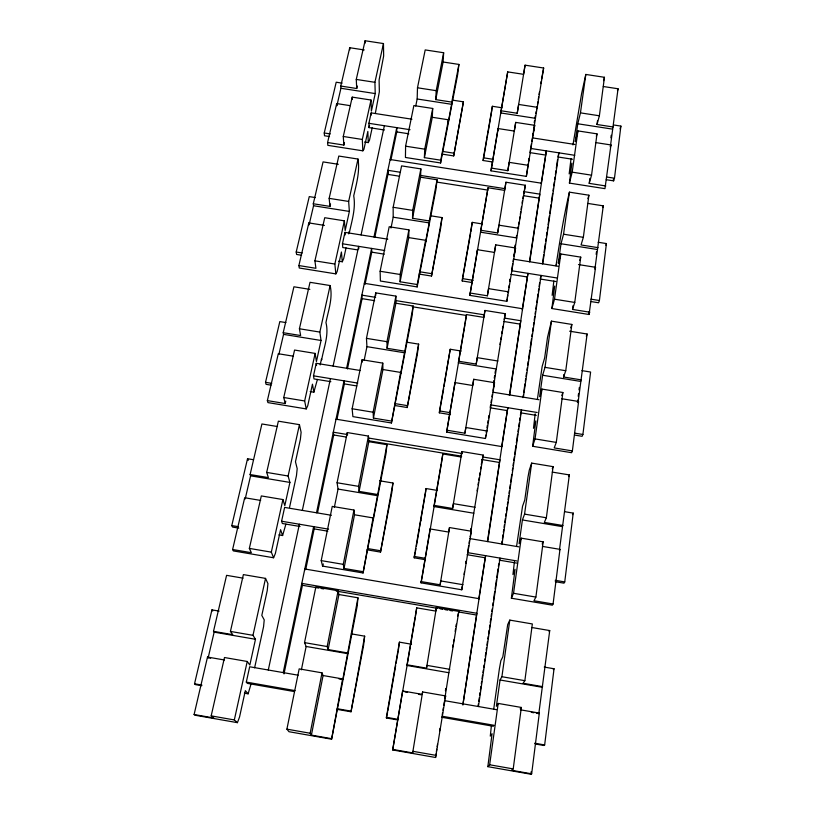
<?xml version="1.0" encoding="UTF-8"?>
<svg xmlns="http://www.w3.org/2000/svg" width="815" height="815" viewBox="0 0 815 815"><rect width="100%" height="100%" fill="white"/><g stroke="black" fill="none" stroke-linecap="round" stroke-linejoin="round"><path stroke-width="1.22" d="M390.925 159.995L396.762 131.918L396.773 127.649L373.983 236.992M417.168 286.921L417.249 284.537L400.104 281.786L400.155 274.482L408.906 229.871L389.193 226.743L380.126 271.273L380.391 281.022L417.168 286.921L435.933 189.549L437.085 179.779L420.571 177.191L420.866 168.899L401.581 165.883L393.156 207.285L393.197 217.197L390.996 228.017M413.185 306.002L412.146 315.385L391.424 422.975L352.895 416.618L352.131 408.763L362.105 359.751L382.765 363.123L382.938 369.521L400.613 372.414L400.603 373.973L413.185 306.002L395.907 303.221L395.907 296.12L375.725 292.88L366.465 338.357L366.933 346.66L364.162 360.322M578.467 264.58L595.531 267.289L589.062 314.498L551.877 308.539L554.699 286.065L552.142 295.346L553.854 280.971M440.609 162.969L440.783 160.198L424.391 157.641L432.286 117.289L432.714 108.466L413.867 105.563L405.595 146.191L405.442 157.468L440.609 162.969L457.684 74.471L458.916 64.426L443.105 62.001L443.645 52.741L425.196 49.919L417.484 87.786L417.168 98.992L415.742 106.021M411.555 644.237L399.432 642.149L398.392 649.973M400.104 281.786L408.743 237.613L408.906 229.871M394.888 405.513L407.215 407.541L418.635 344.124L406.369 342.137M408.743 237.613L425.624 240.293L425.532 242.187L429.189 222.892L429.291 220.947L412.522 218.298L412.726 210.382L420.866 168.899M491.404 725.595L490.284 736.128L492.077 733.724L487.839 766.66L531.013 774.25L531.074 771.846M424.391 157.641L424.727 149.165L432.714 108.466M561.922 398.759L578.609 401.479L572.375 450.919L571.61 452.712L532.623 446.274L535.842 420.846L533.479 428.303L535.19 413.857M402.569 691.558L402.59 690.947L422.231 694.36L422.618 691.935L445.652 695.928L435.587 757.492L392.677 749.953L402.59 690.947M418.635 344.124L417.341 354.362L407.215 407.541M432.286 117.289L448.433 119.785L448.281 121.944L451.622 104.3L451.785 102.099L435.74 99.624L436.208 90.669L443.645 52.741M407.031 664.785L406.991 665.478L448.851 672.721L458.845 611.403L436.402 607.572L426.51 668.157L407.031 664.785L416.71 607.837L435.842 611.107L436.402 607.572M425.338 559.701L414.214 557.817L414.295 556.462L426.072 488.542L437.034 490.375M419.093 274.054L431.512 276.041L442.025 217.585L430.809 215.812M542.433 546.407L559.966 549.351L553.079 603.996L552.356 605.178L511.382 598.21L515.07 569.339L512.961 574.534L514.438 561.596M442.025 217.585L440.65 228.108L431.512 276.041M420.734 521.04L420.795 520.296M425.939 490.161L426.072 488.542M442.392 154.147L453.7 155.92L463.419 101.824L452.671 100.163M416.71 607.837L415.518 616.018M463.419 101.824L453.7 155.92M421.049 582.847L430.096 528.945L448.759 532.083L449.483 527.56L471.355 531.237L461.779 589.785L421.049 582.847L421.691 579.506M450.501 414.662L439.346 412.828L439.53 410.923L450.226 349.258L461.3 351.051M526.358 176.376L534.701 125.327L515.712 122.393L514.306 131.072L498.087 128.556L490.987 170.844L526.358 176.376L528.222 163.835M445.163 380.085L445.265 379.087M429.984 530.066L430.096 528.945M450.226 349.258L443.992 386.453M434.1 505.361L433.977 506.553L473.77 513.226L483.244 455.096L461.911 451.561L452.62 508.468L434.1 505.361L442.83 453.955L461.035 456.971L461.911 451.561M472.201 282.561L462.217 280.961L462.482 278.618L472.242 222.363L482.236 223.942M442.83 453.955L441.526 462.798M506.838 301.316L515.559 247.994L495.703 244.846L494.471 252.416L477.509 249.726L469.848 295.387L506.838 301.316L507.124 298.901M446.64 432.093L454.953 382.592L472.72 385.495L473.719 379.281L494.532 382.683L486.993 431.003L485.414 438.49L446.64 432.093L464.876 325.185M472.242 222.363L470.876 231.766M535.221 743.973L543.962 745.501L544.654 744.951L554.037 668.758L544.257 667.077M555.28 581.696L563.99 583.173L564.744 581.92L573.22 513.114L564.622 511.677M574.636 435.067L582.114 436.3L582.908 434.487L590.6 372.037L581.92 370.621M591.058 301.57L598.597 302.772L599.412 300.511L606.431 243.573L598.129 242.259M606.228 179.708L613.634 180.859L614.479 178.22L620.898 126.101L613.664 124.98M454.76 384.13L454.953 382.592M492.922 162.042L483.101 160.504L483.438 157.804L492.372 106.286L501.948 107.763M458.58 361.228L458.376 362.818L496.294 368.991L505.3 313.724L484.976 310.454L476.215 364.091L458.58 361.228L466.496 314.59L483.855 317.392L484.976 310.454M486.891 139.029L483.876 156.806M485.414 438.49L485.832 435.118M577.417 402.569L577.733 400.043M578.212 396.263L578.528 393.737M579.007 389.947L579.333 387.431M596.162 254.351L596.478 251.845M610.893 137.796L611.219 135.27M536.321 713.196L538.817 713.624L549.728 630.566L531.655 627.479M559.569 549.157L569.349 474.921L552.244 472.089M578.171 401.764L587.116 334.018L569.644 331.206M595.072 267.89L603.273 205.849L587.778 203.414M603.294 86.512L618.045 88.764L610.323 147.046L610.955 144.948L595.887 142.615M531.013 774.25L531.665 773.822L539.326 713.094L520.785 709.875M571.04 158.609L569.176 173.931L571.886 163.153L569.41 183.1L604.954 188.652L610.955 144.948M492.005 109.139L492.372 106.286M466.496 314.59L465.09 323.942M531.665 773.822L511.525 770.277L513.216 768.912L521.335 707.44L498.189 703.427L496.376 706.259L500.043 679.995L501.908 676.715L509.803 620.103L532.348 623.954L524.86 680.678L523.036 683.255L542.658 686.648M553.079 603.996L533.957 600.747L535.883 597.079L543.177 541.843L521.213 538.155L519.104 543.625L522.405 519.95L524.565 514.122L531.665 463.103L553.09 466.649L546.356 517.769L544.328 522.405L562.971 525.522M572.375 450.919L554.19 447.914L556.288 442.413L562.88 392.504L541.975 389.091L539.632 396.691L542.627 375.246L545.001 367.351L551.439 321.141L571.855 324.431L565.753 370.723L563.573 377.009L581.329 379.902M589.866 312.216L572.527 309.435L574.758 302.436L580.738 257.132L560.802 253.974L558.275 263.286L561.005 243.756L563.552 234.211L569.41 192.157L588.899 195.203L583.346 237.328L581.054 244.969L598.006 247.648M605.789 185.963L589.214 183.375L591.547 175.174L596.998 133.854L577.937 130.909L575.278 141.627L577.774 123.768L580.453 112.867L585.812 74.44L604.455 77.293L599.382 115.781L597.008 124.501L613.216 126.997M461.779 589.785L462.227 586.403M563.573 377.009L563.909 374.533M572.527 309.435L573.016 305.696M589.214 183.375L589.866 178.414M597.008 124.501L597.497 120.803M477.264 251.591L477.509 249.726M480.809 230.268L480.555 232.194L516.761 237.929L525.349 185.26L505.942 182.224L497.659 232.937L480.809 230.268L488.032 187.776L504.617 190.374L505.942 182.224M435.587 757.492L436.066 753.957M488.032 187.776L469.848 295.387M497.782 130.695L498.087 128.556M493.676 709.417L499.371 668.891L500.879 660.619L502.824 656.87L507.704 624.575L509.803 620.103M572.955 144.927L581.635 93.47L585.812 74.44M537.411 399.197L542.179 366.332L544.634 357.999L547.537 337.247L551.439 321.141M487.839 766.66L489.642 764.776L498.189 703.427M511.382 598.21L513.532 593.289L521.213 538.155M532.623 446.274L535.037 438.908L541.975 389.091M551.877 308.539L554.495 299.197L560.802 253.974M569.41 183.1L572.191 172.159L577.937 130.909M501.103 110.779L500.797 112.959L535.445 118.307L543.646 68.012L525.074 65.169L517.219 113.265L501.103 110.779L507.704 71.883L523.587 74.318L525.074 65.169M507.704 71.883L490.987 170.844M478.028 706.391L478.395 703.885M478.762 701.389L479.302 697.64M479.668 695.134L480.035 692.638M480.392 690.142L480.942 686.393M481.308 683.887L481.665 681.391M482.032 678.895L482.572 675.146M482.938 672.64L483.305 670.144M483.672 667.638L484.029 665.142M484.579 661.393L484.935 658.897M485.302 656.391L485.852 652.642M486.209 650.146L486.575 647.64M486.942 645.144L487.482 641.395M487.849 638.899L488.216 636.393M488.572 633.897L489.122 630.148M489.489 627.642L489.846 625.146M490.212 622.65L490.762 618.901M491.119 616.395L491.486 613.899M491.853 611.403L492.209 608.897M492.759 605.148L493.126 602.652M493.483 600.146L494.756 591.405M495.123 588.899L496.396 580.148M496.753 577.652L498.026 568.901M498.393 566.405L498.76 563.899M501.704 543.636L502.071 541.119M502.437 538.603L502.987 534.834M503.354 532.317L503.721 529.801M504.078 527.285L504.444 524.768M504.811 522.252L505.361 518.483M505.728 515.966L506.095 513.45M506.461 510.934L507.012 507.154M507.378 504.648L507.745 502.132M508.112 499.615L508.652 495.836M509.018 493.32L509.385 490.803M509.752 488.297L510.302 484.518M510.669 482.001L511.769 474.452M512.319 470.683L512.686 468.167M513.053 465.65L513.409 463.134M513.776 460.618L514.326 456.848M514.693 454.332L515.976 445.53M516.343 443.014L517.617 434.212M517.983 431.695L518.35 429.179M518.717 426.663L519.267 422.893M519.634 420.377L520.001 417.861M520.367 415.344L521.539 409.935L502.05 544.013M522.935 397.639L523.301 395.143M523.668 392.647L524.942 383.906M525.298 381.41L525.665 378.914M526.032 376.418L526.572 372.669M526.938 370.173L527.295 367.677M527.662 365.181L528.202 361.432M528.568 358.936L529.842 350.195M530.208 347.699L531.472 338.959M531.838 336.463L532.205 333.967M532.562 331.471L533.112 327.722M533.468 325.226L533.835 322.73M534.202 320.234L534.742 316.485M535.109 313.989L535.475 311.493M535.832 308.997L536.382 305.248M536.739 302.752L538.012 294.011M538.379 291.515L538.735 289.019M539.102 286.523L539.652 282.774M542.423 263.703L543.697 254.922M544.063 252.405L545.347 243.614M545.714 241.108L546.07 238.591M546.437 236.085L546.987 232.316M547.354 229.81L547.721 227.293M548.087 224.787L549.361 215.995M549.728 213.479L551.011 204.687M551.368 202.181L552.652 193.389M553.018 190.883L553.385 188.367M553.742 185.861L554.292 182.091M554.658 179.575L555.025 177.069M555.392 174.553L555.942 170.793M556.299 168.277L557.582 159.485M478.436 706.534L500.003 558.102L499.3 560.15L516.863 563.124M523.393 397.17L541.079 275.439L540.192 279.025L555.799 281.521M542.77 263.836L558.896 152.833L557.949 156.979L572.497 159.241M283.997 673.934L302.436 585.282L301.795 583.377L476.928 613.298L462.849 705.026L485.587 555.667L467.586 552.631L468.676 545.612M478.741 599.239L485.587 555.667L516.842 560.954M487.462 541.241L507.806 407.683L501.643 446.814M509.375 395.407L527.977 273.351L522.252 309.659M529.465 261.676L546.366 150.887L541.211 183.518M487.696 541.598L499.982 459.813L482.429 456.909M509.721 394.939L520.856 320.743L504.587 318.115M529.719 261.758L539.866 194.153L523.536 191.586M425.766 491.302L419.582 527.244M491.832 110.28L487.991 133.039M392.667 749.403L412.655 752.917L412.91 751.308L436.371 755.423M445.408 690.794L445.764 688.543M493.493 382.989L493.88 380.554M494.257 378.119L494.644 375.684M495.021 373.25L495.398 370.815M514.662 247.679L515.049 245.172M436.392 751.603L436.769 749.158M437.156 746.723L437.533 744.278M439.631 730.841L440.019 728.396M452.733 647.029L453.109 644.624M453.476 642.22L453.853 639.826M455.167 631.431L455.544 629.027M455.911 626.633L456.288 624.229M464.081 574.381L464.458 571.957M465.783 563.491L466.16 561.066L465.66 563.206M477.132 490.844L477.509 488.45M478.069 484.854L478.446 482.46M478.812 480.055L479.189 477.661M479.566 475.267L479.943 472.873M486.219 432.684L486.596 430.249M486.973 427.814L487.36 425.379M487.737 422.944L488.114 420.509M488.501 418.075L488.878 415.64M499.992 344.531L500.369 342.106M500.746 339.672L501.123 337.237M501.694 333.59L502.081 331.155M507.317 297.658L507.704 295.162M508.091 292.666L508.479 290.181M508.876 287.685L509.263 285.199M509.844 281.46L510.231 278.964L509.772 281.318M519.532 219.439L519.929 216.922M520.316 214.406L520.714 211.89M521.101 209.384L521.498 206.867M528.599 161.401L528.976 158.976M537.503 104.391L537.89 101.926M538.277 99.461L538.664 96.995M539.051 94.52L539.438 92.054M442.219 715.03L442.596 712.626M442.963 710.232L443.34 707.827M443.717 705.433L444.277 701.837M448.851 672.721L444.766 698.893L445.652 695.928M469.043 543.269L469.409 540.926M470.663 533.091L473.77 513.226M491.027 402.559L491.384 400.247M491.924 396.773L492.291 394.46M493.544 386.595L496.294 368.991M512.696 263.795L511.616 270.743L556.788 277.946M513.063 261.483L513.419 259.16L558.407 266.322M516.761 237.929L513.919 256.175L515.559 247.994M530.901 147.281L531.451 143.746M531.818 141.403L532.368 137.867L574.82 144.449M533.041 133.731L532.664 136.105L534.701 125.327M533.407 131.358L535.445 118.307M426.51 668.157L426.958 665.376L449.809 669.319M421.161 581.574L440.141 584.803L440.762 580.932L463.012 584.712M452.62 508.468L453.395 503.66L475.094 507.287M446.865 430.218L464.917 433.203L465.834 427.508L486.993 431.003M476.215 364.091L477.254 357.653L497.924 361.014M470.153 293.033L487.38 295.794L488.542 288.642L508.713 291.872M497.659 232.937L498.912 225.174L518.635 228.292M491.363 168.104L507.837 170.681L509.181 162.348L528.456 165.353M517.219 113.265L518.646 104.442L537.513 107.346M412.655 752.917L422.618 691.935M440.141 584.803L449.483 527.56M464.917 433.203L473.719 379.281M487.38 295.794L495.703 244.846M507.837 170.681L515.712 122.393M540.793 83.619L541.191 81.286M534.212 122.678L534.599 120.396M534.986 118.114L535.374 115.832M522.089 203.098L522.486 200.745M522.884 198.402L523.281 196.048M516.221 237.776L516.618 235.484M415.304 617.261L392.677 749.953M421.905 578.395L441.312 464.041M502.468 328.761L502.865 326.407M480.504 469.277L480.901 466.924M481.298 464.57L481.706 462.227M397.598 719.93L386.442 717.984L386.402 717.312L399.432 642.149M387.808 711.047L395.672 665.641M396.09 663.237L398.178 651.175M415.538 551.062L415.956 548.617M416.384 546.182L419.338 529.129M443.676 388.673L439.346 412.828M467.372 251.611L462.217 280.961M467.637 250.45L470.663 233.019M487.095 137.806L487.737 134.108M337.451 709.427L351.01 711.79L364.651 636.158L351.367 633.866M366.984 549.809L380.513 552.101L392.962 483.01L379.607 480.779M541.618 78.912L543.646 68.012M535.801 113.54L536.229 111.258M536.657 108.965L537.075 106.684M331.603 739.205L342.595 678.926L323.066 675.533L322.017 672.844L299.176 668.87L286.9 729.16L288.989 731.717L331.603 739.205L357.204 606.024L357.948 597.792L338.918 594.532L338.113 590.773L315.853 586.973L304.525 642.627L306.124 646.478L301.387 669.838M339.081 678.936L342.779 679.578L357.948 597.792M363.052 572.976L373.076 517.912L354.515 514.785L353.954 510.037L332.255 506.39L321.212 560.608L322.577 566.099L363.052 572.976L386.015 453.578L386.931 444.684L368.818 441.679L368.451 436.076L347.282 432.571L337.074 482.755L338.052 489.071L334.323 507.46M373.076 517.912L373.148 519.063L386.931 444.684M391.424 422.975L400.613 372.414M417.249 284.537L425.624 240.293M429.291 220.947L437.085 179.779M440.783 160.198L448.433 119.785M451.785 102.099L458.916 64.426M528.446 161.37L528.904 158.956M530.127 151.58L530.718 148.452L574.758 155.298M523.739 193.654L525.349 185.26M517.841 228.679L518.279 226.438M518.707 224.196L519.145 221.955M331.287 738.614L311.412 735.12L310.169 733.245L322.017 672.844M347.516 652.927L328.139 649.575L327.172 646.539L338.113 590.773M362.899 571.651L344.022 568.442L343.288 564.357L353.954 510.037M377.508 494.471L359.099 491.384L358.59 486.361L368.451 436.076M391.404 421.06L373.433 418.095L373.127 412.227L382.765 363.123M404.637 351.163L387.084 348.311L386.972 341.689L395.907 296.12M311.412 735.12L323.066 675.533M328.139 649.575L338.918 594.532M344.022 568.442L354.515 514.785M359.099 491.384L368.818 441.679M373.433 418.095L382.938 369.521M387.084 348.311L395.907 303.221M412.522 218.298L420.571 177.191M435.74 99.624L443.105 62.001M386.442 717.984L387.573 712.198M414.214 557.817L415.324 552.275M504.159 319.449L505.3 313.724M492.953 390.375L494.532 382.683M490.253 406.817L490.661 404.872L537.177 412.492M283.213 672.609L313.632 526.633L314.172 528.884L305.676 569.746M316.515 512.778L344.012 380.829L344.338 383.896L336.911 419.582M346.63 368.268L371.599 248.422L371.752 252.151L365.038 284.394M317.555 512.635L333.712 434.986L333.304 432.195L347.088 434.477M347.455 368.94L362.074 298.647L361.86 295.132L375.634 297.353M374.88 237.084L388.419 172.016M268.298 670.011L299.38 524.228L328.598 529.169M302.334 510.384L330.442 378.608M333.111 366.067L358.641 246.354L358.794 248.85M361.076 234.934L384.374 125.724M481.96 461.035L483.244 455.096M320.173 364.947L321.497 358.875L321.65 359.914C323.759 347.598 329.148 335.189 325.959 322.557C328.302 310.372 333.091 298.076 330.116 285.545L310.016 282.316L299.421 328.761L300.643 335.536L283.213 332.703L293.92 286.788L309.853 289.356M348.728 233.885L349.207 231.674L349.299 232.917C351.876 220.722 355.9 208.446 353.72 195.845C356.471 183.772 359.996 171.558 357.999 159.057L338.806 156.052L329.158 198.361L329.963 206.399L313.296 203.76L323.066 161.9L338.306 164.294M251.214 683.459L248.106 693.82L244.347 693.158M254.616 667.801L263.561 626.725L264.223 619.869L261.809 615.407L267.238 590.63L267.921 583.581L265.537 578.385L243.379 574.606L230.431 631.421L232.744 634.661L213.51 631.34L226.58 575.339L243.114 578.161M285.892 524.147L282.611 535.526L278.852 534.895M317.412 379.413L313.856 392.188L310.179 391.587M346.049 247.852L343.726 258.528L342.29 261.768L338.582 261.177M372.2 127.761L369.49 140.18L368.268 142.594L364.519 142.014M375.389 113.091L379.352 91.759L379.097 80.023L383.651 55.98L383.468 43.562L365.089 40.75L356.267 79.432L356.726 88.509L340.772 86.044L349.716 47.718L364.224 49.939M265.537 578.385L252.986 635.323L255.482 639.286L249.838 665.02L247.22 661.474L224.482 657.522L211.177 715.876L213.836 717.984L194.102 714.521L207.509 657.053L224.471 660.007M277.497 426.551L261.91 423.963L250.103 474.544L268.4 477.61L266.678 472.415L278.363 421.172L299.441 424.656L288.113 476.001L289.906 482.419L284.812 505.636L282.917 499.554L261.32 495.928L249.349 548.403L251.356 552.692L232.611 549.504L244.694 497.741L260.668 500.43M330.116 285.545L319.847 332.082L321.049 340.476L316.434 361.524L315.14 353.415L294.572 350.053L283.752 397.506L285.209 403.547L267.361 400.603L278.302 353.73L293.359 356.196M357.999 159.057L348.657 201.437L349.37 211.421L345.163 230.594L344.378 220.834L324.737 217.717L314.916 260.841L315.914 268.298L298.881 265.558L308.834 222.913L324.411 225.398M383.468 43.562L374.92 82.305L375.226 93.582L371.375 111.115L371.019 100.031L352.233 97.128L343.268 136.482L343.879 145.07L327.589 142.523L336.687 103.566L350.267 105.665M294.49 691.589L247.363 683.377L246.303 682.104L249.675 666.772L298.147 675.197M300.032 526.49L282.357 523.505L281.593 521.233L284.629 507.409L331.42 515.284M330.859 381.685L314.009 378.924L313.49 375.827L316.24 363.307L360.332 370.509M357.632 249.899L342.779 247.536L342.463 243.777L344.959 232.377L387.808 239.192M384.436 130.003L369.042 127.598L368.879 123.31L371.171 112.888L411.942 119.204M369.042 127.598L369.541 125.296M248.106 693.82L245.325 690.641L239.539 717.047L237.41 722.661L234.323 719.94L247.22 661.474M232.611 549.504L233.345 550.92L273.585 557.766L271.324 552.142L282.917 499.554M267.361 400.603L267.911 402.6L306.236 408.926L304.657 400.96L315.14 353.415M298.881 265.558L299.278 268.013L335.851 273.881L334.853 264.04L344.378 220.834M327.589 142.523L327.854 145.355L362.848 150.826L362.318 139.457L371.019 100.031M470.591 529.424L470.754 528.701M483.101 160.504L483.672 157.978M285.209 403.547L285.77 401.082M329.963 206.399L330.523 203.933M343.879 145.07L344.439 142.635M356.726 88.509L357.286 86.033M470.082 536.82L471.355 531.237M210.627 658.204L208.171 657.776L214.151 632.145L213.51 631.34M245.193 498.963L250.582 475.828L250.103 474.544M278.964 354.118L283.559 334.374L283.213 332.703M313.296 203.76L313.551 205.747L309.089 224.859L308.834 222.913M340.772 86.044L340.935 88.285L336.86 105.767L336.687 103.566M201.723 685.71L195.457 684.62L194.53 683.795L211.941 609.865L219.123 611.107M238.775 528.11L232.509 527.05L231.786 525.573L247.526 458.733L253.547 459.731M270.967 385.138L266.067 384.334L265.527 382.327L279.82 321.599L285.912 322.587M301.55 255.248L296.609 254.453L296.212 252.018L309.262 196.609L315.446 197.587M329.515 136.553L324.513 135.769L324.248 132.988L336.198 82.213L342.127 83.13M351.01 711.79L363.592 645.47L364.651 636.158M457.684 616.028L458.845 611.403M569.41 192.157C563.705 216.454 559.803 241.108 555.983 265.782L556.309 264.59M380.513 552.101L391.771 492.861L392.962 483.01M603.558 80.675L604.455 77.293M596.325 136.309L596.998 133.854M617.475 90.73L618.045 88.764M587.91 198.646L588.899 195.203M579.76 260.321L580.738 257.132M620.052 128.882L620.898 126.101M602.723 207.591L603.273 205.849M570.745 327.813L571.855 324.431M594.919 269.113L595.531 267.289M531.665 463.103L529.292 470.112L527.967 477.152L524.768 500.013L522.537 506.298L516.7 545.52M605.871 245.203L606.431 243.573M322.577 566.099L323.321 563.929M561.8 395.53L562.88 392.504M586.321 336.228L587.116 334.018M552.264 468.747L553.09 466.649M273.585 557.766L275.368 553.487L280.584 529.679L282.611 535.526M568.595 476.622L569.349 474.921M542.179 544.023L543.177 541.843M306.236 408.926L307.744 405.748L312.461 384.181L313.856 392.188M572.446 514.632L573.22 513.114M559.416 550.41L559.966 549.351M335.851 273.881L337.125 271.639L341.424 252.008L342.29 261.768M549.015 631.645L549.728 630.566M362.848 150.826L363.908 149.359L367.84 131.409L368.268 142.594M520.143 708.918L521.335 707.44M553.324 669.645L554.037 668.758M538.817 713.624L539.326 713.094M417.484 87.786L436.208 90.669M580.453 112.867L599.382 115.781M356.267 79.432L374.92 82.305M417.168 98.992L451.622 104.3M577.774 123.768L612.585 129.137M340.935 88.285L375.226 93.582M368.879 123.31L410.047 129.707M396.762 131.918L408.763 133.782M529.923 152.619L545.49 155.044M324.248 132.988L330.289 133.925M442.973 151.488L453.924 153.2M483.438 157.804L493.207 159.322M607.104 177.069L614.479 178.22M343.268 136.482L362.318 139.457M405.595 146.191L424.727 149.165M572.191 172.159L591.547 175.174M390.13 159.516L541.517 183.212M400.44 172.281L387.879 170.304L387.92 174.4L399.167 176.172M420.54 175.429L504.699 188.632M436.626 182.051L487.818 190.089M524.025 195.773L539.01 198.126M393.156 207.285L412.726 210.382M563.552 234.211L583.346 237.328M329.158 198.361L348.657 201.437M393.197 217.197L429.189 222.892M561.005 243.756L597.395 249.512M313.551 205.747L349.37 211.421M342.463 243.777L384.751 250.521M371.752 252.151L384.283 254.158M510.903 274.36L527.173 276.947M296.212 252.018L302.151 252.976M419.684 271.762L431.655 273.677M462.482 278.618L473.291 280.34M590.946 299.156L599.412 300.511M380.126 271.273L400.155 274.482M554.495 299.197L574.758 302.436M314.916 260.841L334.853 264.04M364.325 283.304L522.659 308.753M395.662 300.572L484.558 314.896M362.074 298.647L374.615 300.664M412.237 306.725L466.16 315.425M503.782 321.487L520.082 324.115M366.465 338.357L386.972 341.689M545.001 367.351L565.753 370.723M299.421 328.761L319.847 332.082M366.933 346.66L404.607 352.793M542.627 375.246L580.738 381.44M283.559 334.374L321.049 340.476M492.647 392.147L538.959 399.717M313.49 375.827L357.775 383.091M344.338 383.896L356.776 385.943M490.06 407.795L507.093 410.587M520.734 412.828L536.27 415.375M265.527 382.327L271.741 383.345M394.745 403.557L407.266 405.615M439.53 410.923L450.216 412.685M574.524 433.111L582.908 434.487M283.752 397.506L304.657 400.96M352.131 408.763L373.127 412.227M535.037 438.908L556.288 442.413M336.014 419.185L501.959 446.61M368.39 438.012L462.38 453.588M333.712 434.986L346.253 437.064M367.575 440.599L461.667 456.206M481.736 459.528L499.3 462.441M337.074 482.755L358.59 486.361M524.565 514.122L546.356 517.769M266.678 472.415L288.113 476.001M338.052 489.071L377.569 495.693M522.405 519.95L562.411 526.653M250.582 475.828L289.906 482.419M469.776 538.583L518.819 546.845M281.593 521.233L299.38 524.228M314.172 528.884L327.813 531.186M467.097 554.709L484.986 557.735M231.786 525.573L237.939 526.612M368.034 548.627L380.442 550.726M414.295 556.462L425.501 558.357M555.219 580.311L564.744 581.92M249.349 548.403L271.324 552.142M321.212 560.608L343.288 564.357M513.532 593.289L535.883 597.079M304.8 568.992L479.128 598.689M302.436 585.282L318.706 588.063M321.212 588.491L323.718 588.919M336.228 591.058L437.584 608.377M440.09 608.805L442.586 609.233M445.092 609.661L447.598 610.089M450.094 610.516L452.6 610.944M458.855 612.014L476.378 615.009M304.525 642.627L327.172 646.539M501.908 676.715L524.86 680.678M230.431 631.421L252.986 635.323M306.124 646.478L347.689 653.661M500.043 679.995L542.138 687.269M214.151 632.145L255.482 639.286M531.329 712.32L533.825 712.758M405.055 691.986L407.531 692.414M418.706 694.36L421.182 694.788M444.46 700.635L496.478 709.671M246.303 682.104L295.02 690.6M442.025 716.222L494.084 725.299M441.699 717.261L493.381 726.277M194.53 683.795L201.886 685.079M337.206 708.714L350.796 711.087M386.402 717.312L397.567 719.258M534.64 743.209L544.654 744.951M211.177 715.876L234.323 719.94M286.9 729.16L310.169 733.245M489.642 764.776L513.216 768.912M237.41 722.661L195.06 715.224L194.102 714.521M207.509 657.053L208.171 657.776M211.941 609.865L212.766 611.005M247.526 458.733L248.168 460.465M289.57 507.287L296.477 475.563L297.19 468.656L295.468 461.769L300.378 439.356L301.112 432.276L299.441 424.656M342.595 678.926L342.779 679.578M613.318 179.259L613.634 180.859M316.24 363.307L316.577 365.405M347.282 432.571L347.567 435.078M344.959 232.377L345.163 234.914M588.868 312.002L589.062 314.498M362.105 359.751L362.268 362.043M349.716 47.718L349.829 49.776M352.233 97.128L352.355 99.359M365.089 40.75L365.171 43.093M375.725 292.88L375.817 295.244M371.171 112.888L371.243 115.047"/></g></svg>
